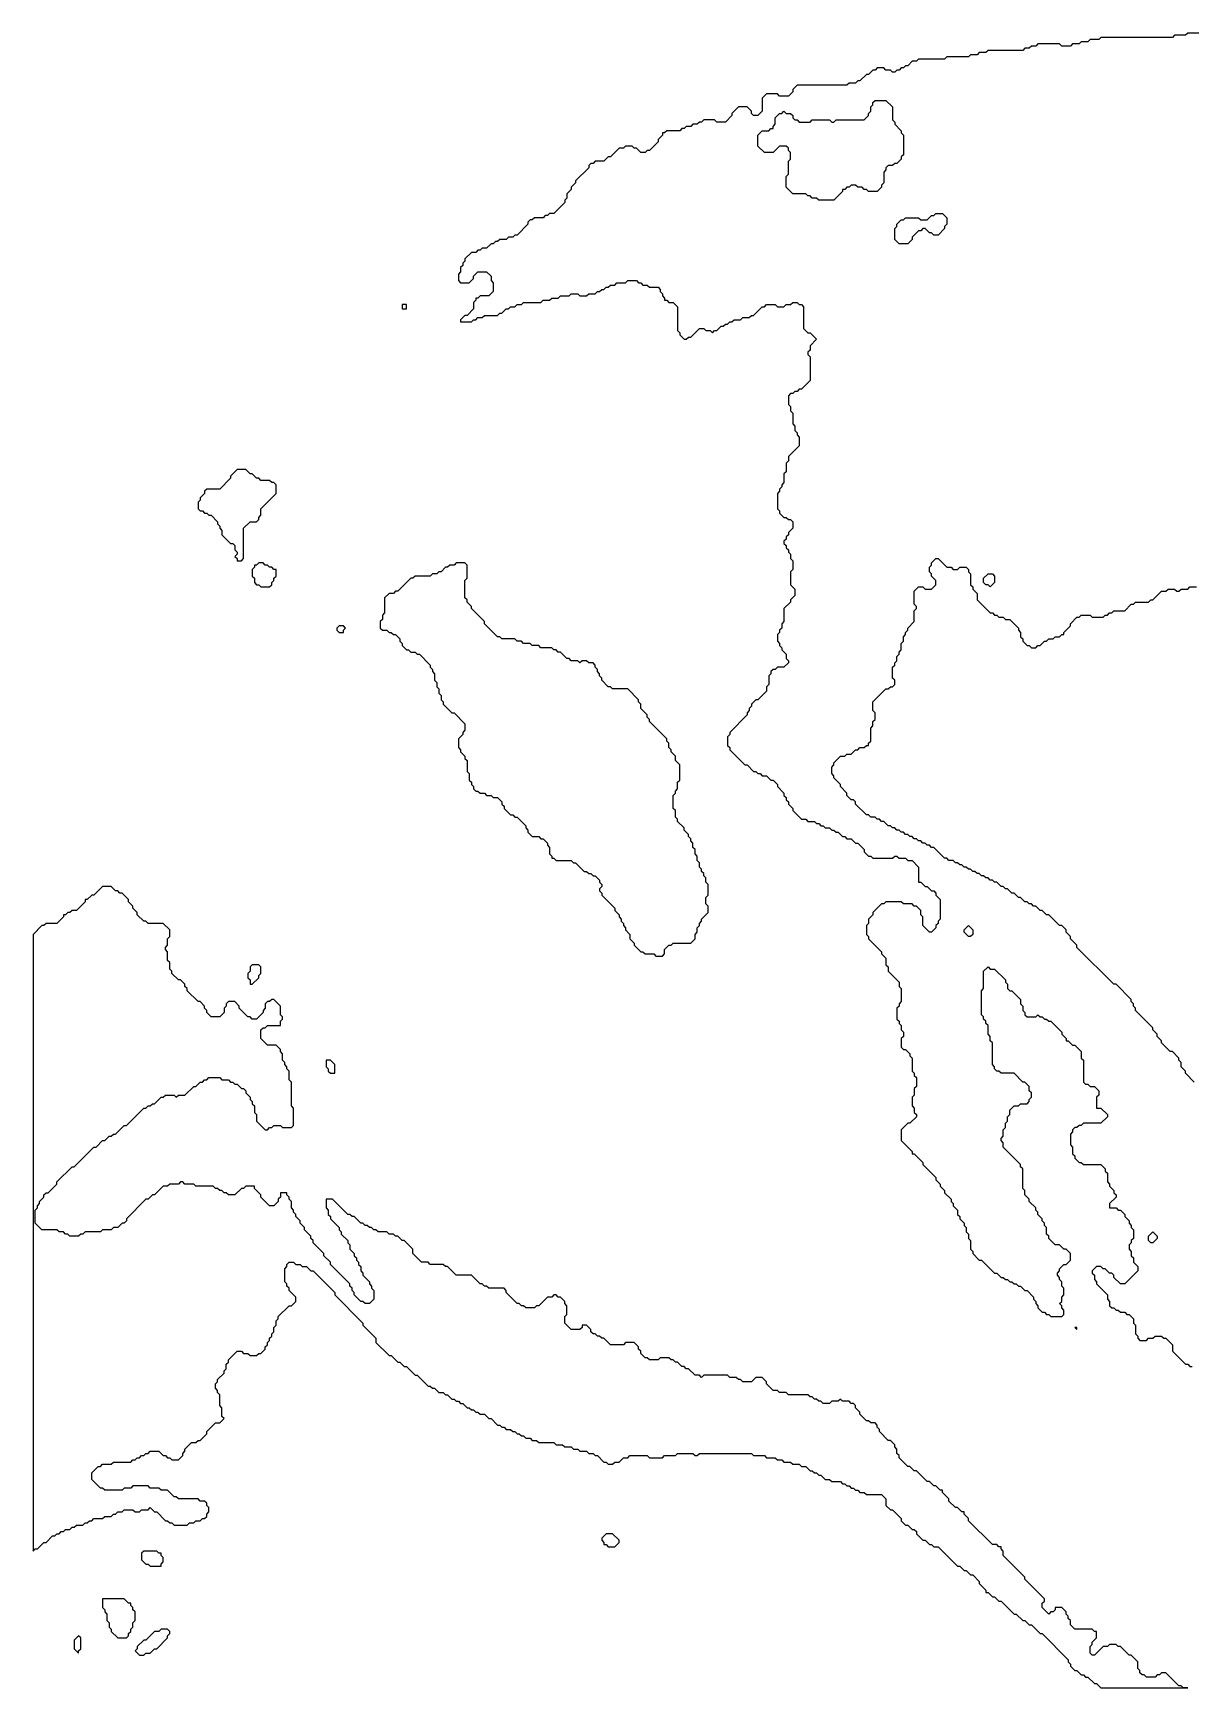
# Model space of a CAD drawing. Header units: millimetres. Extents: x 0 to 500, y 0 to 412.
# Drawn here: x 0 to 266.8, y 0.5 to 381.5 of the extents above; entities that cross this region are included whole.
import ezdxf

# ---------------------------------------------------------------- set-up
doc = ezdxf.new("R2010")
doc.units = ezdxf.units.MM

msp = doc.modelspace()

# ---------------------------------------------------------------- linework, layer by layer
for points in [[(269.5, 381.5), (266, 381.5), (265.5, 381), (263, 381), (262.5, 380.5), (246, 380.5), (245.5, 380), (243.5, 380), (243, 379.5), (241.5, 379.5), (241, 379), (239.5, 379), (239, 378.5), (237, 378.5), (236.5, 379), (231.5, 379), (231, 378.5), (230, 378.5), (229.5, 378), (228.5, 378), (228, 377.5), (220, 377.5), (219.5, 377), (218, 377), (217.5, 376.5), (216, 376.5), (215.5, 376), (210.5, 376), (210, 375.5), (204, 375.5), (203.5, 375), (202.5, 375), (201.5, 374), (201, 374), (200.5, 373.5), (200, 373.5), (199.5, 373), (199, 373), (198.5, 372.5), (198, 372.5), (197.5, 373), (196.5, 373), (196, 373.5), (194.5, 373.5), (194, 373), (193.5, 373), (192.5, 372), (192, 372), (190.5, 370.5), (190, 370.5), (189.5, 370), (188, 370), (187.5, 369.5), (176, 369.5), (175, 368.5), (175, 368), (174, 367), (172, 367), (171.5, 367.5), (169, 367.5), (168, 366.5), (168, 363.5), (167, 362.5), (166, 362.5), (165.5, 363), (165.5, 363.5), (164.5, 364.5), (162.5, 364.5), (161, 363), (161, 362.5), (159.5, 361), (157.5, 361), (157, 361.5), (154.5, 361.5), (154, 361), (153.5, 361), (153, 360.5), (152, 360.5), (151.5, 360), (150.5, 360), (150, 359.5), (149.5, 359.5), (149, 359), (146, 359), (145.5, 358.5), (145, 358.5), (145, 358), (144, 357), (144, 356.5), (142, 354.5), (141.5, 354.5), (141, 354), (140, 354), (139, 355), (138.5, 355), (138, 355.5), (136.5, 355.5), (136, 355), (135, 355), (133, 353), (132.5, 353), (131.5, 352), (129.5, 352), (129, 351.5), (128.5, 351.5), (128, 351), (128, 350.5), (125, 347.5), (125, 347), (124, 346), (124, 345.5), (123, 344.5), (123, 343.5), (122.5, 343), (122.5, 342.5), (120, 340), (119, 340), (118.5, 339.5), (118, 339.5), (117.5, 339), (115.5, 339), (115, 338.5), (114.5, 338.5), (114, 338), (114, 337.5), (111.5, 335), (111, 335), (110.5, 334.5), (109.5, 334.5), (109, 334), (107.5, 334), (107, 333.5), (106.5, 333.5), (106, 333), (105.5, 333), (104.5, 332), (103.5, 332), (103, 331.5), (102.5, 331.5), (102, 331), (101, 331), (99.5, 329.5), (99.5, 329), (99, 328.5), (99, 328), (98.5, 327.5), (98.5, 326.5), (98, 326), (98, 324.5), (98.5, 324), (100.5, 324), (101.5, 325), (101.5, 325.5), (102.5, 326.5), (104.5, 326.5), (105.5, 325.5), (105.5, 324.5), (106, 324), (106, 322), (105, 321), (103, 321), (102.5, 320.5), (102, 320.5), (102, 320), (101.5, 319.5), (101.5, 318), (100, 316.5), (99.5, 316.5), (98.5, 315.5), (98.5, 315), (101, 315), (101.5, 315.5), (102, 315.5), (102.5, 316), (103.5, 316), (104, 316.5), (107, 316.5), (107.5, 317), (108, 317), (109, 318), (109.5, 318), (110, 318.5), (111, 318.5), (111.5, 319), (112.5, 319), (113, 319.5), (117, 319.5), (117.5, 320), (119, 320), (119.5, 320.5), (121, 320.5), (121.5, 321), (123.5, 321), (124, 321.5), (125.5, 321.5), (126, 321), (127.5, 321), (128, 321.5), (129.5, 321.5), (130, 322), (130.5, 322), (131, 322.5), (131.5, 322.5), (132, 323), (132.5, 323), (133, 323.5), (134, 323.5), (134.5, 324), (136.5, 324), (137, 324.5), (139, 324.5), (139.5, 324), (140, 324), (140.5, 323.5), (141.5, 323.5), (142, 323), (144, 323), (144.5, 322.5), (144.5, 322), (145, 321.5), (145, 321), (145.5, 320.5), (145.5, 320), (146, 320), (146.5, 319.5), (147.5, 319.5), (148.5, 318.5), (148.5, 313), (149, 312.5), (149, 312), (150, 311), (150.5, 311), (151, 311.5), (151.5, 311.5), (153.5, 313.5), (154.5, 313.5), (155, 313), (156, 313), (156.5, 312.5), (157, 313), (157.5, 313), (158.5, 314), (159, 314), (159.5, 314.5), (160, 314.5), (160.5, 315), (161, 315), (161.5, 315.5), (163, 315.5), (163.5, 316), (165, 316), (165.5, 316.5), (166, 316.5), (168, 318.5), (168.5, 318.5), (169, 319), (171, 319), (171.5, 318.5), (173, 318.5), (173.5, 319), (174.5, 319), (175, 319.5), (176, 319.5), (176.5, 319), (177, 319), (177.5, 318.5), (177.5, 313.5), (178.5, 312.5), (179, 312.5), (180.5, 311), (179, 309.5), (179, 308.5), (178.5, 308), (178.5, 307.5), (179, 307), (179, 301.5), (177, 299.5), (176.5, 299.5), (176, 299), (175.5, 299), (175, 298.5), (174.5, 298.5), (174, 298), (174, 296), (174.5, 295.5), (174.5, 294.5), (175, 294), (175, 291.5), (175.5, 291), (175.5, 290), (176, 289.5), (176, 289), (176.5, 288.5), (176.5, 286.5), (174, 284), (174, 283), (173.5, 282.5), (173.5, 280.5), (173, 280), (173, 278), (172.5, 277.5), (172.5, 277), (172, 276.5), (172, 276), (171.5, 275.5), (171.5, 272), (172, 271.5), (172, 271), (173, 270), (173.5, 270), (174, 269.5), (174.5, 269.5), (175, 269), (175, 267.5), (174, 266.5), (174, 266), (173.5, 265.5), (173.5, 265), (173, 264.5), (173, 264), (173.5, 263.5), (173.5, 263), (174, 262.5), (174, 262), (174.5, 261.5), (174.5, 260.5), (175, 260), (175, 258), (174.5, 257.5), (174.5, 254.5), (175.5, 253.5), (175.5, 252), (174.5, 251), (174.5, 250.5), (173, 249), (173, 246), (172.5, 245.5), (172.5, 244.5), (172, 244), (172, 243.5), (171.5, 243), (171.5, 241.5), (172, 241), (172, 240.5), (172.5, 240), (172.5, 239.5), (173.5, 238.5), (173.5, 237.5), (174, 237), (174, 236.5), (173, 235.5), (171.5, 235.5), (171, 235), (170.5, 235), (170, 234.5), (170, 234), (169.5, 233.5), (169.5, 231.5), (169, 231), (169, 230), (167, 228), (166.5, 228), (165.5, 227), (165.5, 226.5), (165, 226), (165, 225.5), (164.5, 225), (164.5, 224.5), (160.5, 220.5), (160.5, 220), (160, 219.5), (160, 217.5), (160.5, 217), (160.5, 216.5), (164, 213), (164.5, 213), (166, 211.5), (166.5, 211.5), (167, 211), (167.5, 211), (168, 210.5), (169, 210.5), (170, 209.5), (170.5, 209.5), (171.5, 208.5), (171.5, 208), (173, 206.5), (173, 206), (173.5, 205.5), (173.5, 205), (174, 204.5), (174, 204), (175, 203), (175, 202.5), (177, 200.5), (178, 200.5), (178.5, 200), (180, 200), (180.5, 199.5), (181, 199.5), (181.5, 199), (182, 199), (182.5, 198.5), (183.5, 198.5), (184, 198), (184.5, 198), (185, 197.5), (185.5, 197.5), (186.5, 196.5), (187, 196.5), (187.5, 196), (188.5, 196), (189.5, 195), (190, 195), (191.5, 193.5), (191.5, 193), (192.5, 192), (193, 192), (193.5, 191.5), (198, 191.5), (198.5, 192), (199, 192), (199.5, 191.5), (201, 191.5), (201.5, 191), (202.5, 191), (204, 189.5), (204, 186), (204.5, 186), (205.5, 185), (206, 185), (207, 184), (207.5, 184), (208, 183.5), (208, 183), (209, 182), (209, 177.5), (208.5, 177), (208.5, 176.5), (208, 176), (208, 175.5), (207, 174.5), (206.5, 174.5), (205, 176), (205, 178), (204.5, 178.5), (204.5, 179.5), (203.5, 180.5), (203, 180.5), (202.5, 181), (200.5, 181), (200, 181.5), (196.5, 181.5), (196, 181), (195.5, 181), (193.5, 179), (193.5, 178.5), (192.5, 177.5), (192.5, 176.5), (192, 176), (192, 174), (192.5, 173.5), (192.5, 173), (195.5, 170), (195.5, 169.5), (196.5, 168.5), (196.5, 167), (197, 166.5), (197, 165.5), (199.5, 163), (199.5, 162), (200, 161.5), (200, 158.5), (199.5, 158), (199.5, 157.5), (199, 157), (199, 154.5), (199.5, 154), (199.5, 153.5), (200, 153), (200, 152), (200.5, 151.5), (200.5, 150.5), (200, 150), (200, 148), (200.5, 147.5), (201, 147.5), (202, 146.5), (202, 146), (202.5, 145.5), (202.5, 142.5), (203, 142), (203, 141.5), (203.5, 141), (203.5, 139), (203, 138.5), (203, 137), (202.5, 136.5), (202.5, 134.5), (203, 134), (203, 133), (203.5, 132.5), (203.5, 132), (202, 130.5), (201.5, 130.5), (200, 129), (200, 126.5), (202.5, 124), (202.5, 123.5), (203, 123.5), (205, 121.5), (205, 121), (208, 118), (208, 117.5), (209, 116.5), (209, 116), (210, 115), (210, 114.5), (211.5, 113), (211.5, 112.5), (212, 112), (212, 111.5), (213, 110.5), (213, 109.5), (213.5, 109), (213.5, 108.5), (214.5, 107.5), (214.5, 107), (215, 106.5), (215, 105.5), (215.5, 105), (215.5, 104), (216, 103.5), (216, 101.5), (216.5, 101), (216.5, 100.5), (218, 99), (218.5, 99), (221.5, 96), (222, 96), (223, 95), (223.5, 95), (224, 94.5), (224.5, 94.5), (225, 94), (225.5, 94), (226, 93.5), (226.5, 93.5), (227, 93), (227.5, 93), (228.5, 92), (229, 92), (230.5, 90.5), (230.5, 90), (231, 89.5), (231, 89), (231.5, 88.5), (231.5, 88), (232.5, 87), (233, 87), (233.5, 86.5), (234, 86.5), (234.5, 86), (237, 86), (237.5, 86.5), (237.5, 87.5), (237, 88), (237, 88.5), (236.5, 89), (237, 89.5), (237, 90.5), (237.5, 91), (237.5, 92.5), (237, 93), (237, 94), (236.5, 94.5), (236.5, 95), (236, 95.5), (236, 96), (236.5, 96.5), (236.5, 97), (237.5, 98), (238, 98), (239, 99), (239, 100.5), (238, 101.5), (237.5, 101.5), (236.5, 102.5), (235.5, 102.5), (234, 104), (234, 104.5), (233.5, 105), (233.5, 106.5), (233, 107), (233, 107.5), (232.5, 108), (232.5, 108.5), (231.5, 109.5), (231.5, 110), (231, 110.5), (231, 111), (229.5, 112.5), (229.5, 113), (228.5, 114), (228.5, 115), (228, 115.5), (228, 120), (227.5, 120.5), (227.5, 121), (223.5, 125), (223.5, 126), (223, 126.5), (223, 127), (223.5, 127.5), (223.5, 129), (224, 129.5), (224, 130.5), (224.5, 131), (224.5, 132), (225, 132.5), (225, 133.5), (226, 134.5), (227, 134.5), (227.5, 135), (229, 135), (229.5, 135.5), (229.5, 136), (230, 136.5), (230, 137.5), (229.5, 138), (229.5, 139), (228.5, 140), (228, 140), (226, 142), (223, 142), (222.5, 142.5), (222, 142.5), (221.5, 143), (221.5, 143.5), (221, 144), (221, 149), (220.5, 149.5), (220.5, 150.5), (220, 151), (220, 153), (219.5, 153.5), (219.5, 154), (219, 154.5), (219, 155), (218.5, 155.5), (218.5, 161), (219, 161.5), (219, 165.5), (220, 166.5), (220.5, 166), (221.5, 166), (224, 163.5), (224, 163), (224.5, 162.5), (224.5, 161.5), (225, 161), (225.5, 161), (227.5, 159), (227.5, 158), (228, 157.5), (228, 156.5), (228.5, 156), (228.5, 155.5), (229, 155), (231, 155), (231.5, 155.5), (232, 155), (232.5, 155), (233, 154.5), (233.5, 154.5), (234, 154), (234.5, 154), (237, 151.5), (237, 151), (238, 150), (238, 149.5), (238.5, 149.5), (239.5, 148.5), (240, 148.5), (241.5, 147), (241.5, 145.5), (242, 145), (242, 140), (242.5, 139.5), (243, 139.5), (243.5, 139), (244.5, 139), (245.5, 138), (245.5, 137), (245, 136.5), (245, 134), (246, 134), (247.5, 132.5), (247.5, 132), (246, 130.5), (242, 130.5), (241.5, 130), (241, 130), (240.5, 129.5), (240, 129.5), (239.5, 129), (239.5, 128.5), (239, 128), (239, 125.5), (239.5, 125), (239.5, 123.5), (240, 123), (240, 122.5), (241, 121.5), (241.5, 121.5), (242, 121), (246, 121), (247, 120), (247, 119.5), (247.5, 119), (247.5, 117), (248, 116.5), (248, 116), (249, 115), (249, 114.5), (249.5, 114), (249.5, 113.5), (248, 112), (248, 111), (249.5, 111), (250, 110.5), (250.5, 110.5), (251.5, 109.5), (251.5, 109), (252.5, 108), (252.5, 107.5), (253, 107), (253, 106.5), (253.5, 106), (253.5, 104), (253, 103.5), (253, 103), (252.5, 102.5), (252.5, 101.5), (253, 101), (253, 100), (253.5, 99.5), (253.5, 98.5), (254.5, 97.5), (254.5, 96.5), (251.5, 93.5), (250.5, 93.5), (249, 95), (249, 95.5), (248.5, 96), (248, 96), (247, 97), (246.5, 97), (246, 97.5), (245, 97.5), (244, 96.5), (244, 96), (244.5, 95.5), (244.5, 94.5), (245, 94), (245, 93.5), (247.5, 91), (247.5, 90), (248, 89.5), (248, 88.5), (248.5, 88), (249, 88), (249.5, 87.5), (250, 87.5), (250.5, 87), (251.5, 87), (252, 86.5), (252.5, 86.5), (253.5, 85.5), (253.5, 84.5), (254, 84), (254, 82), (254.5, 81.5), (254.5, 81), (255, 80.5), (256.5, 80.5), (257, 81), (258, 81), (258.5, 81.5), (260, 81.5), (260.5, 81), (261, 81), (262.5, 79.5), (262.5, 78), (265.5, 75), (266, 75), (266.5, 74.5), (267, 74.5)], [(267.5, 140), (265.5, 142), (265.5, 142.5), (264.5, 143.5), (264.5, 144.5), (264, 145), (264, 145.5), (262.5, 147), (262, 147), (260, 149), (260, 149.5), (259, 150.5), (259, 151), (258, 152), (258, 152.5), (254, 156.5), (254, 157), (253.5, 157.5), (253.5, 158), (253, 158.5), (253, 159), (249.5, 162.5), (249, 162.5), (240.5, 171), (240.5, 171.5), (239, 173), (239, 173.5), (238, 174.5), (238, 175), (237, 176), (236.5, 176), (234, 178.5), (233.5, 178.5), (232.5, 179.5), (232, 179.5), (231, 180.5), (230.5, 180.5), (230, 181), (229.5, 181), (229, 181.5), (228.5, 181.5), (227.5, 182.5), (227, 182.5), (226, 183.5), (225.5, 183.5), (224.5, 184.5), (224, 184.5), (223.5, 185), (223, 185), (222, 186), (221.5, 186), (221, 186.5), (220.5, 186.5), (220, 187), (219.5, 187), (219, 187.5), (218.5, 187.5), (218, 188), (217.5, 188), (217, 188.5), (216.5, 188.5), (216, 189), (215.5, 189), (215, 189.5), (214.5, 189.5), (214, 190), (213.5, 190), (213, 190.5), (212.5, 190.5), (212, 191), (211, 191), (210.5, 191.5), (210, 191.5), (207.5, 194), (207, 194), (206.5, 194.5), (206, 194.5), (205.5, 195), (205, 195), (204.5, 195.5), (204, 195.5), (203.5, 196), (203, 196), (202.5, 196.5), (202, 196.5), (201.5, 197), (201, 197), (200.5, 197.5), (200, 197.5), (199.5, 198), (199, 198), (198.5, 198.5), (198, 198.5), (197.5, 199), (197, 199), (196, 200), (195.5, 200), (195, 200.5), (194.5, 200.5), (194, 201), (193, 201), (192.5, 201.5), (192, 201.5), (189.5, 204), (189.5, 204.5), (189, 205), (188.5, 205), (187.5, 206), (187.5, 206.5), (186, 208), (186, 208.5), (184.5, 210), (184.5, 210.5), (184, 211), (184, 212.5), (184.5, 213), (184.5, 213.5), (186, 215), (187, 215), (187.5, 215.5), (188.5, 215.5), (189.5, 216.5), (190, 216.5), (190.5, 217), (191.5, 217), (192, 217.5), (192.5, 217.5), (192.5, 218), (193, 218.5), (193, 221.5), (193.5, 222), (193.5, 223), (194, 223.5), (194, 225), (193.5, 225.5), (193.5, 227.5), (196.5, 230.5), (197, 230.5), (197.5, 231), (198, 231), (198.5, 231.5), (198.5, 232.5), (198, 233), (198, 235.5), (198.5, 236), (198.5, 236.5), (199, 237), (199, 238), (199.5, 238.5), (199.5, 239), (200, 239.5), (200, 241), (200.5, 241.5), (200.5, 242.5), (201, 243), (201, 243.5), (201.5, 244), (201.5, 244.5), (203, 246), (203, 248.5), (203.5, 249), (203.5, 249.5), (203, 250), (203, 253), (204, 254), (205, 254), (205.5, 253.5), (207, 253.5), (208, 254.5), (208, 255.5), (207, 256.5), (207, 257), (206.5, 257.5), (206.5, 258.5), (207, 259), (207, 259.5), (208, 260.5), (208.5, 260.5), (210.5, 258.5), (211.5, 258.5), (212, 258), (213, 258), (213.5, 258.5), (215, 258.5), (215.5, 258), (215.5, 257.5), (216, 257), (216, 254.5), (216.5, 254), (216.5, 253.5), (217.5, 252.5), (217.5, 251), (220.5, 248), (221, 248), (221.5, 247.5), (222, 247.5), (222.5, 247), (223.5, 247), (224, 246.5), (225, 246.5), (227, 244.5), (227, 244), (227.5, 243.5), (227.5, 242.5), (228, 242), (228, 241.5), (229, 240.5), (229.5, 240.5), (230, 240), (231, 240), (231.5, 240.5), (232, 240.5), (233, 241.5), (233.5, 241.5), (234, 242), (235, 242), (235.5, 242.5), (236.5, 242.5), (237, 243), (237.5, 243), (237.5, 243.5), (239, 245), (239, 245.5), (240.5, 247), (241, 247), (241.5, 247.5), (243.5, 247.5), (244, 247), (246.5, 247), (247, 247.5), (247.5, 247.5), (248, 248), (248.5, 248), (249, 248.5), (251.5, 248.5), (253, 250), (253.5, 250), (254, 250.5), (257, 250.5), (257.5, 251), (258, 251), (260, 253), (261, 253), (261.5, 253.5), (263, 253.5), (263.5, 253), (264, 253), (264.5, 253.5), (266, 253.5), (266.5, 254), (268, 254)]]:
    msp.add_lwpolyline(points)
for points in [[(193.5, 365.5), (194, 366), (196.5, 366), (198, 364.5), (198, 361.5), (198.5, 361), (198.5, 360.5), (200, 359), (200, 358.5), (200.5, 358), (200.5, 353.5), (200, 353), (200, 352.5), (199, 351.5), (198.5, 351.5), (198, 351), (197, 351), (196.5, 350.5), (196.5, 350), (196, 349.5), (196, 347), (195.5, 346.5), (195.5, 346), (194.5, 345), (192.5, 345), (192, 345.5), (191.5, 345.5), (191, 346), (190, 346), (189.5, 346.5), (188.5, 346.5), (188, 346), (187.5, 346), (187, 345.5), (186.5, 345.5), (186.5, 345), (184.5, 343), (181, 343), (180.5, 343.5), (179.5, 343.5), (179, 344), (178.5, 344), (178, 344.5), (175, 344.5), (173.5, 346), (173.5, 348.5), (174, 349), (174, 352), (174.5, 352.5), (174.5, 354), (174, 354.5), (174, 355), (173.5, 355.5), (172, 355.5), (170.5, 354), (168.5, 354), (167, 355.5), (167, 358), (168, 359), (169.5, 359), (170, 359.5), (170.5, 359.5), (170.5, 360), (171, 360.5), (171, 362), (172, 363), (172.5, 363), (173, 363.5), (173.5, 363), (174.5, 363), (175, 362.5), (175, 362), (175.5, 361.5), (176, 361.5), (176.5, 361), (179, 361), (179.5, 361.5), (183.5, 361.5), (184, 361), (184.5, 361), (185, 361.5), (191.5, 361.5), (192.5, 362.5), (192.5, 363), (193, 363.5), (193, 364.5), (193.5, 365)], [(207.5, 339.5), (208, 340), (209.5, 340), (210.5, 339), (210.5, 337.5), (210, 337), (210, 336.5), (208.5, 335), (207.5, 335), (207, 335.5), (206.5, 335.5), (205.5, 336.5), (205, 336.5), (204.5, 336), (204, 336), (202.5, 334.5), (202.5, 334), (201.5, 333), (199.5, 333), (198.5, 334), (198.5, 336.5), (199, 337), (199, 337.5), (200, 338.5), (200.5, 338.5), (201, 339), (204, 339), (204.5, 338.5), (206, 338.5), (207, 339.5)], [(85, 319), (85, 318), (86, 318), (86, 319)], [(47, 281), (45.5, 279.5), (45.5, 279), (43, 276.5), (40, 276.5), (39.5, 276), (39.5, 275.5), (38.5, 274.5), (38.5, 274), (38, 273.5), (38, 272), (38.5, 271.5), (39, 271.5), (39.5, 271), (40, 271), (40.5, 270.5), (41, 270.5), (42.5, 269), (42.5, 268.5), (43, 268), (43, 267.5), (43.5, 267), (43.5, 266), (45.5, 264), (46, 264), (46.5, 263.5), (46.5, 262.5), (47, 262), (47, 261.5), (46.5, 261), (47, 260.5), (47, 260), (48, 260), (48.5, 260.5), (48.5, 267.5), (50, 269), (51.5, 269), (52, 269.5), (52, 270), (52.5, 270.5), (52.5, 272), (56, 275.5), (56, 277.5), (55.5, 278), (55, 278), (54.5, 278.5), (52.5, 278.5), (52, 279), (51.5, 279), (50.5, 280), (50, 280), (49, 281)], [(52, 259.5), (51.5, 259), (51, 259), (51, 258.5), (50.5, 258), (50.5, 256.5), (51, 256), (51, 255), (51.5, 254.5), (52, 254.5), (52.5, 254), (54.5, 254), (55, 254.5), (55, 255), (55.5, 255.5), (55.5, 256), (56, 256.5), (56, 258), (55.5, 258), (55, 258.5), (54.5, 258.5), (54, 259), (53.5, 259), (53, 259.5)], [(97.5, 259.5), (97, 259), (96, 259), (95.5, 258.5), (95, 258.5), (94, 257.5), (93.5, 257.5), (93, 257), (92, 257), (91.5, 256.5), (88, 256.5), (87.5, 256), (87, 256), (84, 253), (83.5, 253), (83, 252.5), (82, 252.5), (81, 251.5), (81, 248), (80.5, 247.5), (80.5, 246.5), (80, 246), (80, 244.5), (80.5, 244), (81.5, 244), (82, 243.5), (82.5, 243.5), (83, 243), (83.5, 243), (84.5, 242), (84.5, 241.5), (85, 241), (85, 240.5), (86, 239.5), (86.5, 239.5), (87, 239), (88, 239), (88.5, 238.5), (89, 238.5), (91.5, 236), (91.5, 235.5), (92, 235), (92, 234.5), (92.5, 234), (92.5, 232.5), (93, 232), (93, 231), (93.5, 230.5), (93.5, 229.5), (94, 229), (94, 228), (94.5, 227.5), (94.5, 227), (96.5, 225), (97, 225), (99.5, 222.5), (99.5, 221), (99, 220.5), (99, 220), (98, 219), (98, 217), (98.5, 216.5), (98.5, 216), (99.5, 215), (99.5, 214.5), (100, 214), (100, 211.5), (100.5, 211), (100.5, 209.5), (101, 209), (101, 208.5), (101.5, 208), (101.5, 207.5), (102, 207), (102.5, 207), (103, 206.5), (104, 206.5), (104.5, 206), (105.5, 206), (106, 205.5), (107, 205.5), (108, 204.5), (108, 204), (108.5, 203.5), (108.5, 203), (110, 201.5), (110.5, 201.5), (111, 201), (111.5, 201), (113.5, 199), (113.5, 198.5), (114, 198), (114, 197.5), (115, 196.5), (116.5, 196.5), (117, 196), (117.5, 196), (118.5, 195), (118.5, 194.5), (119, 194), (119, 192.5), (119.5, 192), (119.5, 191.5), (120, 191.5), (120.5, 191), (124, 191), (124.5, 190.5), (125, 190.5), (127, 188.5), (127.5, 188.5), (128, 188), (128.5, 188), (129, 187.5), (129.5, 187.5), (130.5, 186.5), (130.5, 186), (131, 185.5), (131, 185), (130.5, 184.5), (130.5, 184), (131, 183.5), (131, 183), (134, 180), (134, 179.5), (135, 178.5), (135, 178), (135.5, 177.5), (135.5, 177), (136, 176.5), (136, 176), (136.5, 175.5), (136.5, 175), (137.5, 174), (137.5, 173), (138.5, 172), (138.5, 171.5), (140, 170), (140.5, 170), (141, 169.5), (143, 169.5), (143.5, 169), (145, 169), (145.5, 169.5), (145.5, 170.5), (146.5, 171.5), (147, 171.5), (147.5, 172), (151.5, 172), (152.5, 173), (152.5, 174), (153, 174.5), (153, 175.5), (153.5, 176), (153.5, 176.5), (154, 177), (154, 177.5), (155.5, 179), (155.5, 180.5), (155, 181), (155, 182.5), (155.5, 183), (155.5, 185.5), (155, 186), (155, 187), (154.5, 187.5), (154.5, 188), (154, 188.5), (154, 189), (153.5, 189.5), (153.5, 190.5), (153, 191), (153, 192), (152.5, 192.5), (152.5, 193.5), (152, 194), (152, 195), (151.5, 195.5), (151.5, 196), (151, 196.5), (151, 197), (150, 198), (150, 198.5), (148.5, 200), (148.5, 200.5), (148, 201), (148, 202.5), (147.5, 203), (147.5, 206), (148, 206.5), (148, 207), (148.5, 207.5), (148.5, 209), (149, 209.5), (149, 213), (148, 214), (148, 215), (147, 216), (147, 216.5), (146.5, 217), (146.5, 218), (146, 218.5), (146, 219), (142, 223), (142, 223.5), (141.5, 224), (141.5, 224.5), (140, 226), (140, 227), (139.5, 227.5), (139.5, 228), (137, 230.5), (133.5, 230.5), (133, 231), (132.5, 231), (131, 232.5), (131, 233), (130.5, 233.5), (130.5, 234), (130, 234.5), (130, 235), (129.5, 235.5), (129.5, 236), (129, 236.5), (128, 236.5), (127.5, 237), (126.5, 237), (126, 236.5), (125.5, 237), (124, 237), (123.5, 237.5), (123, 237.5), (121.5, 239), (121, 239), (120.5, 239.5), (120, 239.5), (119.5, 240), (117, 240), (116.5, 240.5), (115, 240.5), (114.5, 241), (113, 241), (112.5, 241.5), (111.5, 241.5), (111, 242), (108, 242), (107.5, 242.5), (107, 242.5), (104, 245.5), (104, 246), (101, 249), (101, 249.5), (100, 250.5), (100, 251), (99.5, 251.5), (99.5, 255.5), (100, 256), (100, 259), (99.5, 259.5)], [(220, 257), (221, 257), (221.5, 256.5), (221.5, 255), (220.5, 254), (220, 254.5), (219.5, 254.5), (219, 255), (219, 256)], [(70.5, 245), (70, 244.5), (70, 244), (70.5, 243.5), (71.5, 243.5), (71.5, 244), (72, 244.5), (71.5, 245)], [(16, 185), (14, 183), (13.5, 183), (12.5, 182), (12, 182), (12, 181.5), (10, 179.5), (9, 179.5), (8.5, 179), (8, 179), (7.5, 178.5), (7, 178.5), (7, 178), (5.5, 176.5), (3, 176.5), (2.5, 176), (2, 176), (0, 174), (0, 32), (0.5, 32.5), (1, 32.5), (2.5, 34), (3, 34), (4.5, 35.5), (5, 35.5), (5.5, 36), (6, 36), (6.5, 36.5), (7, 36.5), (7.5, 37), (8.5, 37), (9, 37.5), (9.5, 37.5), (10, 38), (11.5, 38), (12, 38.5), (12.5, 38.5), (13, 39), (13.5, 39), (14, 39.5), (16, 39.5), (16.5, 40), (18, 40), (18.5, 40.5), (19, 40.5), (19.5, 41), (20.5, 41), (21, 41.5), (23, 41.5), (23.5, 41), (24.5, 41), (25, 41.5), (26.5, 41.5), (27, 42), (28, 41), (28.5, 41), (30.5, 39), (31, 39), (31.5, 38.5), (32, 38.5), (32.5, 38), (35.5, 38), (36, 38.5), (37, 38.5), (37.5, 39), (38.5, 39), (39, 39.5), (39.5, 39.5), (40, 40), (40, 40.5), (40.5, 41), (40.5, 42), (40, 42.5), (40, 43), (39.5, 43.5), (38.5, 43.5), (38, 44), (33.5, 44), (33, 44.5), (32.5, 44.5), (31, 46), (29.5, 46), (29, 46.5), (27, 46.5), (26.5, 47), (23, 47), (22.5, 46.5), (21, 46.5), (20.5, 46), (16.5, 46), (16, 46.5), (15.5, 46.5), (13.5, 48.5), (13.5, 50), (15, 51.5), (15.5, 51.5), (16, 52), (18, 52), (18.5, 52.5), (22.5, 52.5), (23, 53), (23.5, 53), (24, 53.5), (24.5, 53.5), (25, 54), (25.5, 54), (26, 54.5), (26.5, 54.5), (27, 55), (29, 55), (30, 54), (30.5, 54), (31, 53.5), (31.5, 53.5), (32, 53), (33.5, 53), (34.5, 54), (34.5, 54.5), (35, 55), (35, 55.5), (36.5, 57), (37.5, 57), (38, 57.5), (38.5, 57.5), (40, 59), (40, 59.5), (42, 61.5), (43, 61.5), (44, 62.5), (43.5, 63), (43.5, 65), (43, 65.5), (43, 68), (42.5, 68.5), (42.5, 69), (42, 69.5), (42, 70.5), (42.5, 71), (42.5, 71.5), (44, 73), (44, 73.5), (44.5, 74), (44.5, 75), (45, 75.5), (45, 76), (47, 78), (48, 78), (48.5, 77.5), (49.5, 77.5), (50, 77), (51.5, 77), (52, 77.5), (52.5, 77.5), (53.5, 78.5), (53.5, 79), (54, 79.5), (54, 80), (54.5, 80.5), (54.5, 81), (55, 81.5), (55, 82), (55.5, 82.5), (55.5, 83.5), (56, 84), (56, 85), (56.5, 85.5), (56.5, 86), (59, 88.5), (59.5, 88.5), (60.5, 89.5), (60.5, 90.5), (59, 92), (59, 92.5), (58.5, 93), (58.5, 93.5), (58, 94), (58, 97), (58.5, 97.5), (58.5, 98), (59, 98.5), (60, 98.5), (60.5, 98), (61.5, 98), (62, 97.5), (63, 97.5), (64, 96.5), (64.5, 96.5), (69.5, 91.5), (69.5, 91), (76, 84.5), (76, 84), (79, 81), (79, 80), (82, 77), (82.5, 77), (84, 75.5), (84.5, 75.5), (85.5, 74.5), (86, 74.5), (88, 72.5), (88.5, 72.5), (91, 70), (91.5, 70), (92, 69.5), (92.5, 69.5), (93.5, 68.5), (94.5, 68.5), (95, 68), (95.5, 68), (96.5, 67), (97, 67), (97.5, 66.5), (98, 66.5), (98.5, 66), (99, 66), (100, 65), (100.5, 65), (101, 64.5), (101.5, 64.5), (102, 64), (102.5, 64), (103, 63.5), (104, 63.5), (105, 62.5), (105.5, 62.5), (107, 61), (107.5, 61), (108, 60.5), (108.5, 60.5), (109, 60), (110, 60), (110.5, 59.5), (111, 59.5), (111.5, 59), (112, 59), (112.5, 58.5), (113, 58.5), (113.5, 58), (114.5, 58), (115, 57.5), (116, 57.5), (116.5, 57), (120, 57), (120.5, 56.5), (122, 56.5), (122.5, 56), (124, 56), (124.5, 55.5), (125.5, 55.5), (126, 55), (127.5, 55), (128, 54.5), (129, 54.5), (129.5, 54), (130, 54), (131.5, 52.5), (132, 52.5), (132.5, 52), (133.5, 52), (134, 52.5), (135, 52.5), (136, 53.5), (137, 53.5), (137.5, 54), (141.5, 54), (142, 53.5), (145, 53.5), (145.5, 54), (148, 54), (148.5, 54.5), (152, 54.5), (152.5, 54), (153, 54), (153.5, 54.5), (165.5, 54.5), (166, 54), (168.5, 54), (169, 53.5), (171, 53.5), (171.5, 53), (172.5, 53), (173, 52.5), (174.5, 52.5), (175, 52), (176.5, 52), (177, 51.5), (178, 51.5), (179, 50.5), (179.5, 50.5), (180, 50), (180.5, 50), (181, 49.5), (181.5, 49.5), (182.5, 48.5), (183.5, 48.5), (184, 48), (186, 48), (186.5, 47.5), (187, 47.5), (187.5, 47), (188, 47), (188.5, 46.5), (189, 46.5), (189.5, 46), (190, 46), (190.5, 45.5), (191.5, 45.5), (192, 45), (195.5, 45), (196.5, 44), (196.5, 42.5), (197.5, 41.5), (198, 41.5), (200, 39.5), (200, 39), (201, 38), (201.5, 38), (202.5, 37), (203, 37), (203.5, 36.5), (203.5, 36), (205, 34.5), (205.5, 34.5), (206.5, 33.5), (207, 33.5), (207.5, 33), (208.5, 33), (213, 28.5), (213.5, 28.5), (214.5, 27.5), (215, 27.5), (216, 26.5), (216.5, 26.5), (218, 25), (218, 24.5), (219.5, 23), (219.5, 22.5), (220, 22.5), (221, 21.5), (221.5, 21.5), (222.5, 20.5), (223, 20.5), (226, 17.5), (226.5, 17.5), (228, 16), (228.5, 16), (229.5, 15), (230, 15), (232, 13), (232.5, 13), (238.5, 7), (238.5, 6.5), (239, 6), (239, 5.5), (240, 4.5), (240.5, 4.5), (241.5, 3.5), (242, 3.5), (242.5, 3), (243, 3), (244.5, 1.5), (245, 1.5), (246, 0.5), (266, 0.5), (265, 0.5), (264.5, 1), (264, 1), (261, 4), (260, 4), (259.5, 3.5), (259, 3.5), (258.5, 3), (256.5, 3), (256, 3.5), (255.5, 3.5), (255, 4), (255, 4.5), (254.5, 5), (254.5, 6.5), (253, 8), (252.5, 8), (250.5, 10), (250, 10), (249.5, 10.5), (248, 10.5), (247.5, 10), (246.5, 10), (244.5, 8), (244, 8), (243.5, 8.5), (243.5, 10), (244, 10.5), (244, 11), (245, 12), (245, 13.5), (244.5, 13.5), (244, 14), (240, 14), (239, 15), (239, 16), (238.5, 16.5), (238.5, 17), (238, 17.5), (238, 18), (237, 19), (235.5, 19), (235.5, 18.5), (235, 18), (234.5, 18), (234, 17.5), (232.5, 19), (232.5, 20), (233, 20.5), (233, 21), (228.5, 25.5), (228.5, 26), (223.5, 31), (223.5, 32), (223, 32.5), (223, 33), (222.5, 33), (222, 33.5), (221, 33.5), (215.5, 39), (215.5, 39.5), (214.5, 40.5), (214.5, 41), (214, 41), (213, 42), (212.5, 42), (211, 43.5), (211, 44), (209.5, 45.5), (209.5, 46), (209, 46), (208, 47), (207.5, 47), (206.5, 48), (206, 48), (203.5, 50.5), (203, 50.5), (202, 51.5), (201.5, 51.5), (199.5, 53.5), (199.5, 54), (199, 54.5), (199, 55.5), (198.5, 56), (198.5, 56.5), (197.5, 57.5), (197, 57.5), (195, 59.5), (195, 60), (194.5, 60.5), (194.5, 61), (194, 61.5), (193, 61.5), (192.5, 62), (192, 62), (190.5, 63.5), (190.5, 64), (189.5, 65), (189.5, 65.5), (189, 66), (188.5, 66), (188, 66.5), (186.5, 66.5), (186, 67), (185.5, 66.5), (184, 66.5), (183.5, 66), (182, 66), (181.5, 66.5), (181, 66.5), (180.5, 67), (180, 67), (179.5, 67.5), (179, 67.5), (178.5, 68), (174, 68), (173.5, 68.5), (172, 68.5), (171.5, 69), (170.5, 69), (169, 70.5), (169, 71), (168, 72), (166.5, 72), (165.5, 71), (163.5, 71), (163, 71.5), (162.5, 71.5), (162, 72), (160.5, 72), (160, 72.5), (154.5, 72.5), (154, 72), (153.5, 72.5), (152.5, 72.5), (151, 74), (150.5, 74), (150, 74.5), (149.5, 74.5), (148.5, 75.5), (148, 75.5), (147.5, 76), (147, 76), (146.5, 76.5), (144.5, 76.5), (144, 76), (142, 76), (141.5, 76.5), (141, 76.5), (140, 77.5), (140, 78), (139.5, 78.5), (139.5, 79), (138.5, 80), (136.5, 80), (136, 79.5), (133, 79.5), (131.5, 81), (131, 81), (130.5, 81.5), (130, 81.5), (129.5, 82), (129, 82), (128.5, 82.5), (128.5, 83), (127.5, 84), (126.5, 84), (126.5, 83.5), (126, 83), (124, 83), (122.5, 84.5), (122.5, 86), (123, 86.5), (123, 88.5), (122.5, 89), (122.5, 89.5), (121.5, 90.5), (121, 90.5), (120.5, 91), (120, 91), (119.5, 90.5), (118.5, 90.5), (116.5, 88.5), (116, 88.5), (115.5, 88), (113.5, 88), (113, 88.5), (112.5, 88.5), (112, 89), (111.5, 89), (109, 91.5), (109, 92), (108.5, 92.5), (105, 92.5), (104.5, 93), (104, 93), (103.5, 93.5), (103, 93.5), (101, 95.5), (97.5, 95.5), (95.5, 97.5), (95, 97.5), (94.5, 98), (91.5, 98), (91, 98.5), (89.5, 98.5), (87.5, 100.5), (87.5, 101.5), (85.5, 103.5), (85, 103.5), (84, 104.5), (83.5, 104.5), (83, 105), (82, 105), (81.5, 105.5), (79.5, 105.5), (79, 106), (78.5, 106), (78, 106.5), (77.5, 106.5), (77, 107), (76.5, 107), (76, 107.5), (75.5, 107.5), (74, 109), (73.5, 109), (73, 109.5), (72.5, 109.5), (69, 113), (67.5, 113), (67.5, 111), (68, 110.5), (68, 109.5), (68.5, 109), (68.5, 108.5), (70.5, 106.5), (70.5, 106), (71, 105.5), (71, 105), (72.5, 103.5), (72.5, 103), (73, 102.5), (73, 101.5), (74, 100.5), (74, 100), (74.5, 99.5), (74.5, 99), (75, 98.5), (75, 98), (75.5, 97.5), (75.5, 96.5), (76, 96), (76, 95.5), (77.5, 94), (77.5, 93.5), (78, 93), (78, 92.5), (78.5, 92), (78.5, 90), (77.5, 89), (76.5, 89), (76, 89.5), (75.5, 89.5), (74, 91), (74, 91.5), (73.5, 92), (73.5, 92.5), (73, 93), (73, 93.5), (68.5, 98), (68.5, 98.5), (67, 100), (67, 100.5), (64.5, 103), (64.5, 103.5), (64, 104), (64, 104.5), (62.5, 106), (62.5, 106.5), (61.5, 107.5), (61.5, 108), (60.5, 109), (60.5, 109.5), (60, 110), (60, 110.5), (59.5, 111), (59.5, 112.5), (59, 113), (59, 113.5), (58.5, 114), (58.5, 114.5), (57, 114.5), (57, 113.5), (56.5, 113), (56.5, 112.5), (55.5, 111.5), (54.5, 111.5), (52.5, 113.5), (52.5, 114), (51, 115.5), (51, 116), (49, 116), (48.5, 115.5), (48, 115.5), (46.5, 114), (45, 114), (44.5, 114.5), (44, 114.5), (43.5, 115), (43, 115), (42.5, 115.5), (42, 115.5), (41.5, 116), (37.5, 116), (37, 116.5), (35, 116.5), (34.5, 117), (34, 117), (33.5, 116.5), (31.5, 116.5), (31, 116), (30, 116), (28, 114), (27.5, 114), (26.5, 113), (26, 113), (21.5, 108.5), (21.5, 108), (21, 107.5), (20.5, 107.5), (19.5, 106.5), (18.5, 106.5), (18, 106), (16, 106), (15.5, 105.5), (12, 105.5), (11.5, 105), (11, 105), (10.5, 104.5), (8.5, 104.5), (8, 105), (7.5, 105), (7, 105.5), (6, 105.5), (5.5, 106), (2, 106), (0.5, 107.5), (0.5, 110.5), (1, 111), (1, 111.5), (1.5, 112), (1.5, 112.5), (2.5, 113.5), (2.5, 114), (3, 114.5), (3.5, 114.5), (5.5, 116.5), (5.5, 117), (9, 120.5), (9.5, 120.5), (14, 125), (14.5, 125), (16, 126.5), (16.5, 126.5), (17.5, 127.5), (18, 127.5), (18.5, 128), (19, 128), (21, 130), (21.5, 130), (25.5, 134), (26, 134), (26.5, 134.5), (27, 134.5), (27.5, 135), (28, 135), (29.5, 136.5), (30, 136.5), (30.5, 137), (32.5, 137), (33, 136.5), (33.5, 137), (35, 137), (37, 139), (37.5, 139), (38.5, 140), (39, 140), (39.5, 140.5), (40, 140.5), (40.5, 141), (43, 141), (43.5, 140.5), (45, 140.5), (45.5, 140), (46, 140), (46.5, 139.5), (47, 139.5), (48, 138.5), (48.5, 138.5), (49, 138), (49, 137.5), (50, 136.5), (50, 136), (50.5, 135.5), (50.5, 135), (51, 134.5), (51, 133), (51.5, 132.5), (51.5, 131), (53.5, 129), (54, 129), (54.5, 129.5), (55, 129.5), (55.5, 130), (57, 130), (57.5, 129.5), (59.5, 129.5), (60, 130), (60, 134), (59.5, 134.5), (59.5, 140), (59, 140.5), (59, 142.5), (58.5, 143), (58.5, 143.5), (58, 144), (58, 144.5), (57.5, 145), (57.5, 146.5), (57, 147), (57, 147.5), (56, 148.5), (54, 148.5), (52.5, 150), (52.5, 152), (53, 152.5), (53.5, 152.5), (54, 153), (57, 153), (57, 154), (57.5, 154.5), (57.5, 155), (57, 155.5), (57, 157.5), (55.5, 159), (55, 159), (54.5, 158.5), (54, 158.5), (53.5, 158), (53.5, 157), (53, 156.5), (53, 156), (51.5, 154.5), (50.5, 154.5), (50, 155), (49.5, 155), (47.5, 157), (47.5, 157.5), (46.5, 158.5), (45, 158.5), (44.5, 158), (44.5, 157.5), (44, 157), (44, 156), (43, 155), (41, 155), (40, 156), (40, 156.5), (39.5, 157), (39.5, 157.5), (38.5, 158.5), (38, 158.5), (35.5, 161), (35.5, 161.5), (35, 162), (35, 162.5), (34, 163.5), (33.5, 163.5), (32, 165), (32, 165.5), (31.5, 166), (31.5, 167.5), (31, 168), (31, 170), (30.5, 170.5), (30.5, 171), (31, 171.5), (31, 173), (31.5, 173.5), (31.5, 175), (30, 176.5), (26.5, 176.5), (26, 177), (25.5, 177), (24, 178.5), (24, 179), (23, 180), (23, 180.5), (22, 181.5), (22, 182), (20.5, 183.5), (20, 183.5), (19.5, 184), (19, 184), (18, 185)], [(215.5, 176), (216.5, 175), (216.5, 174), (216, 173.5), (215.5, 173.5), (214.5, 174.5), (214.5, 175)], [(50.5, 167), (50, 166.5), (50, 165.5), (49.5, 165), (49.5, 164), (50, 163.5), (50, 162.5), (50.5, 162.5), (52, 164), (52, 164.5), (52.5, 165), (52.5, 166.5), (52, 167)], [(67.5, 145), (67.5, 143.5), (68, 143), (68, 142.5), (68.5, 142), (69.5, 142), (69.5, 144), (68.5, 145)], [(258, 105.5), (259, 104.5), (259, 104), (258, 103), (257.5, 103), (257, 103.5), (257, 104.5)], [(240, 83.5), (240.5, 83), (240.5, 83.5)], [(132, 36), (131, 35), (131, 34.5), (131.5, 34), (131.5, 33.5), (132, 33.5), (132.5, 33), (134, 33), (135, 34), (135, 34.5), (133.5, 36)], [(25.5, 32), (25, 31.5), (25, 30), (26, 29), (26.5, 29), (27, 28.5), (29.5, 28.5), (29.5, 29), (30, 29.5), (30, 30.5), (29.5, 31), (29.5, 31.5), (29, 31.5), (28.5, 32)], [(16, 21), (16, 19), (16.5, 18.5), (16.5, 18), (17, 17.5), (17, 16), (17.5, 15.5), (17.5, 14.5), (18, 14), (18, 13.5), (19.5, 12), (21.5, 12), (22, 12.5), (22, 13), (22.5, 13.5), (22.5, 14), (23, 14.5), (23, 15.5), (23.5, 16), (23.5, 18), (23, 18.5), (23, 19), (22.5, 19.5), (22.5, 20), (22, 20), (21, 21)], [(10.5, 12.5), (9.5, 11.5), (9.5, 9.5), (10.5, 8.5), (10.5, 9), (11, 9.5), (11, 12)], [(29.5, 14), (29, 13.5), (28, 13.5), (26, 11.5), (25.5, 11.5), (24, 10), (24, 9.5), (23.5, 9), (24.5, 8), (25.5, 8), (26, 8.5), (27, 8.5), (28, 9.5), (28.5, 9.5), (31, 12), (31, 12.5), (31.5, 13), (31.5, 13.5), (31, 14)]]:
    msp.add_lwpolyline(points, close=True)

doc.saveas('drawing.dxf')
